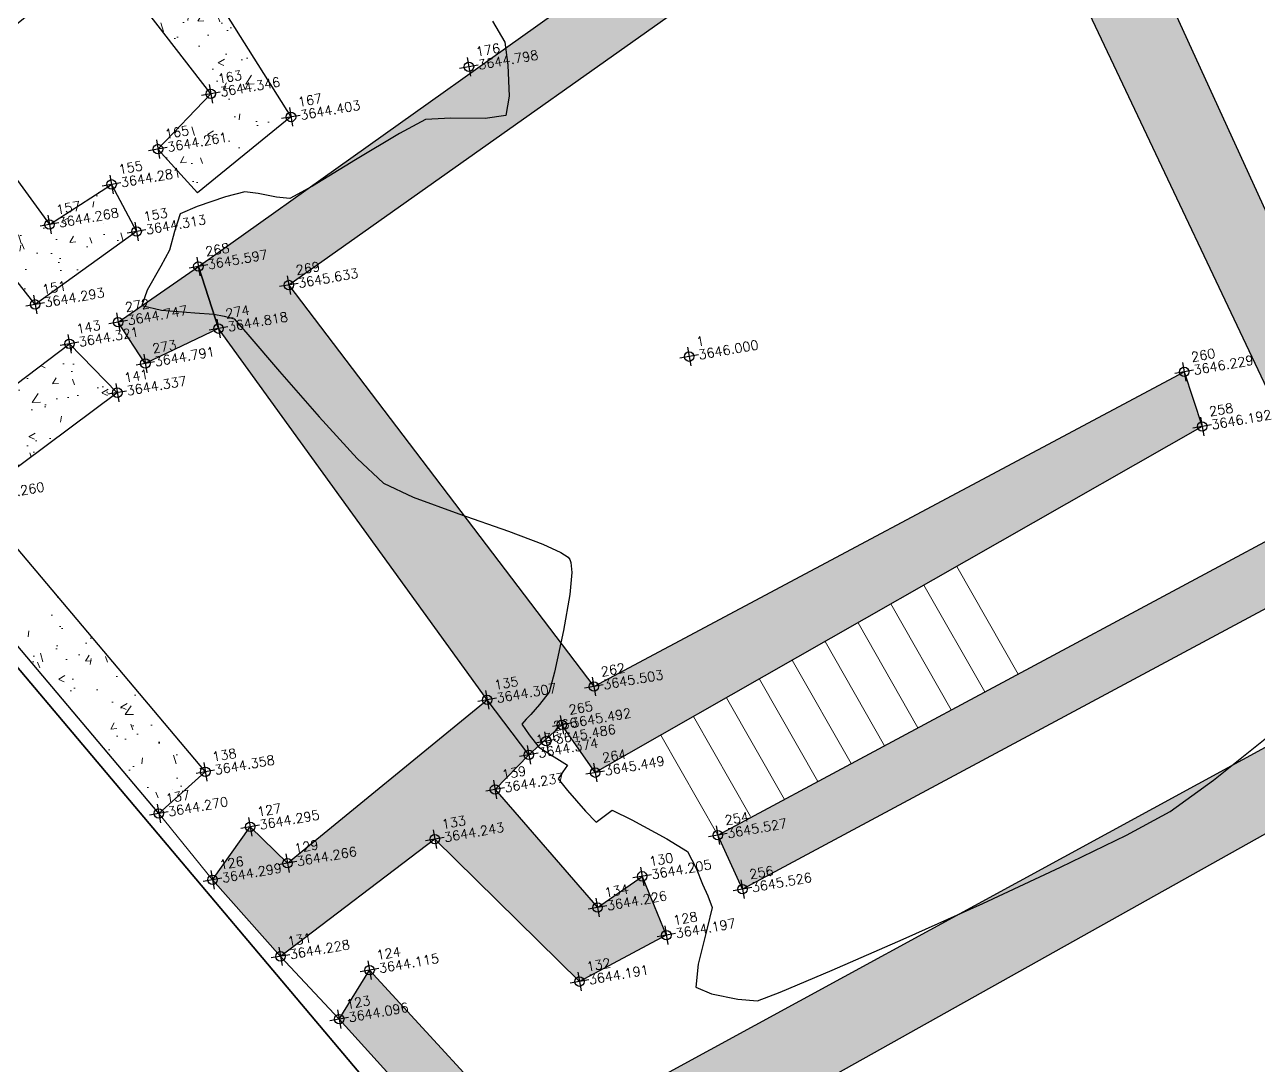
# Model space of a CAD drawing. Header units: millimetres. Extents: x 736950 to 738835, y 8500595 to 8502131.
# Drawn here: x 737777.21 to 737790.25, y 8501270.61 to 8501281.6 of the extents above; entities that cross this region are included whole.
import ezdxf

# ---------------------------------------------------------------- set-up
doc = ezdxf.new("R2010")
doc.units = ezdxf.units.MM
for name, color, linetype, lineweight in [('CONT-MJR', 80, 'Continuous', 30), ('MURO PIEDRA', 252, 'Continuous', 30), ('PERIMETRO', 7, 'Continuous', 35), ('pista', 251, 'Continuous', 5)]:
    doc.layers.add(name, color=color, linetype=linetype, lineweight=lineweight)
doc.styles.add('5mm', font='arial.ttf', dxfattribs={"height": 3})
pattern_1 = [(59.94991650582833, (1479841.21072825, -18.49207214638591), (0.7173147616177996, 0.06212513786334364), [0.07500000000000001, -0.8250000000000001]), (4.949916505828331, (1479841.21072825, -18.49207214638591), (-0.2666336227691331, 0.7169040729334506), [0.06, -0.66]), (110.4013165058283, (1479841.270504478, -18.48689504899085), (0.4506817424667108, 0.7790288530571421), [0.06374018999999999, -0.7011421119999998]), (56.13411650582835, (1479841.176170796, -18.29508031532168), (1.07978843215245, 0.02137619624183779), [0.1124999999999999, -1.237499999999998]), (106.5855165058283, (1479841.266153166, -18.29329902119935), (0.752289432321798, 1.120964142855684), [0.09561028799999993, -1.051712999999999]), (1.134116505828333, (1479841.176170796, -18.29508031532168), (0.7522885572049924, 1.12096473051034), [0.09000000000000001, -0.9900000000000001]), (30.94991650582834, (1479841.283306076, -18.32704954408109), (0.6574964912282043, -0.293425227292985), [0.07500000000000001, -0.8250000000000001]), (335.9499165058284, (1479841.283306076, -18.32704954408109), (0.1143589702920628, 0.7562849757157031), [0.06, -0.66]), (81.40131650582836, (1479841.338097435, -18.35150168277323), (0.7718558160208798, 0.4628591428967336), [0.06374019000000002, -0.701142112]), (47.44991650582834, (1479841.21072825, -18.49207214638591), (-0.04554285905854174, 0.3299879209740469), [0, -0.652, 0, -0.67, 0, -0.6625000000000001]), (17.44991650582834, (1479841.21072825, -18.49207214638591), (0.1909634295804004, 0.4339344980096552), [0, -0.3819999999999997, 0, -0.6369999999999993, 0, -0.2524999999999997]), (337.4499165058283, (1479840.991082356, -18.53060370869935), (0.5296904964497462, 0.07002209344786473), [0, -0.25, 0, -0.7799999999999999, 0, -1.035]), (327.4499165058284, (1479840.892586439, -18.5478824339807), (0.557117696670718, 0.1993664657265957), [0, -0.325, 0, -0.518, 0, -0.735])]

msp = doc.modelspace()

# ---------------------------------------------------------------- hatches: boundary and pattern name
at = {"layer": 'pista'}
h = msp.add_hatch(dxfattribs=at)
h.set_pattern_fill('HONEY', color=256, scale=3, angle=9.94991650582834, style=0)
h.set_pattern_definition([(9.94991650582834, (1479841.21072825, -18.49207214638591), (0.4979252195647159, 0.4170677100899267), [0.375, -0.75]), (129.9499165058283, (1479841.21072825, -18.49207214638591), (-0.6101538418184378, 0.222682034283025), [0.3749999999999999, -0.7499999999999998]), (69.94991650582834, (1479841.21072825, -18.49207214638591), (-0.112228622253722, 0.6397497443729518), [-0.75, 0.375])])
h.paths.add_polyline_path([(737744.7999806425, 8501250.923935566), (737743.4751223363, 8501250.754223157), (737756.465848178, 8501242.026572531), (737763.5739612179, 8501242.006896213), (737770.002546867, 8501243.455222024), (737769.8468594846, 8501244.342704736), (737763.4750639071, 8501242.907173423), (737756.7405500773, 8501242.925815564)])
h.paths.add_polyline_path([(737794.2809870465, 8501256.017245878), (737809.7820272583, 8501263.709828075), (737823.391616501, 8501273.483615467), (737837.0791595323, 8501280.557800073), (737851.5530432165, 8501285.77819753), (737870.8510758049, 8501293.050216693, -0.9976846880626209), (737871.0089264096, 8501292.63424804), (737865.2748787645, 8501289.581801567, 0.7845063948290762), (737866.1540430214, 8501286.121818589), (737883.2588851704, 8501291.348365877), (737897.4188924351, 8501296.516943583), (737903.2981396064, 8501301.44146652, -0.5512150924587264), (737904.1219025984, 8501301.177325813), (737906.855912117, 8501297.98174819, 0.5618964424650519), (737910.2738656431, 8501298.536066804), (737914.22079628, 8501308.558674501), (737925.6412323939, 8501300.72656757, 0.340189525830376), (737928.7023693406, 8501300.894137181), (737936.9171069289, 8501306.117412793, -0.358727273887905), (737938.1716059428, 8501305.962964654), (737943.1732157968, 8501301.051021611, 0.3417074120720416), (737946.0555081918, 8501300.709858142), (737955.8779356404, 8501307.072689936), (737971.8320576148, 8501314.464803053), (737988.5677626224, 8501323.411181662), (738023.1375471824, 8501336.282937778), (738044.4246208373, 8501357.728329657), (738061.4456776979, 8501362.208386911), (738078.9085143938, 8501363.070318012), (738112.0997810266, 8501372.051506756), (738118.6561313582, 8501373.365123207), (738128.3493353954, 8501376.976906104), (738155.2251721952, 8501366.826195797), (738176.6167526407, 8501363.543890122), (738193.8053773039, 8501353.328603027), (738204.7313956148, 8501340.877429372), (738207.705198212, 8501335.751671141), (738214.35685511, 8501331.742925933), (738229.9282901662, 8501313.374534177), (738233.5603594936, 8501308.186787868), (738234.53883727, 8501308.358438132), (738230.6417003467, 8501313.924784988), (738214.9478837823, 8501332.43754055), (738208.3676942562, 8501336.403214611), (738205.4657963786, 8501341.405035153), (738194.387784551, 8501354.029418997), (738176.9261677533, 8501364.406946706), (738155.4549153853, 8501367.70147717), (738128.3514754312, 8501377.93815071), (738118.4090486554, 8501374.233504975), (738111.8936108743, 8501372.928085677), (738078.7671659255, 8501363.964436961), (738061.3074614278, 8501363.102660457), (738043.958527311, 8501358.536303693), (738022.6381405202, 8501337.057350922), (737988.196920163, 8501324.233464561), (737971.4304040315, 8501315.270615296), (737955.4419368334, 8501307.862588815), (737945.5806043665, 8501301.47455489, -0.3391433520832071), (737943.8038299843, 8501301.693147572), (737938.8116631231, 8501306.59581691, 0.3560082385246841), (737936.4342009705, 8501306.876887502), (737928.158540546, 8501301.61487459, -0.3502196171718997), (737926.1502499409, 8501301.468794718), (737914.5128481541, 8501309.44969617, 0.4302069892023044), (737913.4330382891, 8501309.014522241), (737909.4507249827, 8501298.90206584, -0.5704007069138802), (737907.5397775185, 8501298.566836312), (737904.9064502402, 8501301.644734057, 0.4931454261128044), (737902.7202336333, 8501302.131411942), (737896.9620044216, 8501297.308254998), (737882.9728831241, 8501292.20205278), (737866.0373022418, 8501287.027224885, -0.7384715771871906), (737865.6977918843, 8501288.787355538), (737871.5108758068, 8501291.881875956, 0.9119586051647783), (737870.5337161538, 8501293.892406015), (737851.2416702455, 8501286.62264278), (737836.7183275839, 8501281.384406622), (737822.9200107896, 8501274.252970394), (737809.3164408724, 8501264.483505804), (737793.8201376351, 8501256.79327439), (737778.9884914039, 8501246.402265295), (737769.846859484, 8501244.34270474), (737770.0025468671, 8501243.455222024), (737779.3594973255, 8501245.563292695)])
h.paths.add_polyline_path([(738260.5182952256, 8501271.251537092), (738234.538837269, 8501308.358438132), (738233.56035949, 8501308.186787868), (738259.6897886079, 8501270.86568047), (738269.3749442189, 8501234.589470252), (738274.5057655985, 8501215.583008338), (738279.7983711922, 8501189.602392923), (738280.7089290785, 8501189.641305126), (738275.382018582, 8501215.790318219), (738270.2441657205, 8501234.822827347)])
h = msp.add_hatch(dxfattribs=at)
h.set_pattern_fill('AR-CONC', color=256, scale=0.1, angle=9.94991650582834, style=0)
h.set_pattern_definition(pattern_1)
h.paths.add_polyline_path([(737782.5678553759, 8501269.745840656), (737780.8543125066, 8501271.613858812), (737780.5330372917, 8501271.09555076), (737782.606291577, 8501268.803305427), (737783.1693790738, 8501269.054376086), (737797.8548099722, 8501277.26939229), (737797.5964829637, 8501277.931718605)])
h.paths.add_polyline_path([(737815.5553798168, 8501306.025338823), (737790.9109348458, 8501292.828602556), (737791.1826530054, 8501292.234478343), (737815.0279814235, 8501304.864754947), (737821.8454613093, 8501291.310866907), (737797.5964829631, 8501277.931718607), (737797.8548099734, 8501277.269392287), (737823.0063921954, 8501290.897239685)])
h = msp.add_hatch(dxfattribs=at)
h.set_pattern_fill('AR-CONC', color=256, scale=0.1, angle=9.94991650582834, style=0)
h.set_pattern_definition(pattern_1)
h.paths.add_polyline_path([(737791.5559219075, 8501289.695930107), (737792.551449192, 8501287.89282433), (737790.2650922528, 8501286.885621794), (737789.9606399436, 8501287.50992386), (737789.282920198, 8501287.119431661), (737789.8594336101, 8501285.928127635), (737792.0678738108, 8501286.818103971), (737792.4463915016, 8501285.459065948), (737794.0040653513, 8501286.065330887), (737790.9109348459, 8501292.828602554), (737781.3881687867, 8501287.72137282), (737782.6339078179, 8501285.765198162), (737783.0078059994, 8501285.335337553), (737785.4498607655, 8501286.786114419), (737785.2161380884, 8501287.261886118), (737783.2372918824, 8501285.994910313), (737782.3113635977, 8501287.424422752), (737783.9599153812, 8501288.247653594), (737784.3926472707, 8501287.453479107), (737784.9138481152, 8501287.700247582), (737784.4122215663, 8501288.53411496), (737788.182679965, 8501290.601700379), (737788.8308387263, 8501289.62703417), (737789.3565152617, 8501289.888801586), (737788.8109832528, 8501290.955585923), (737790.5384877817, 8501291.832262661), (737791.2868478165, 8501290.442669103), (737788.063415962, 8501288.51559306), (737788.3988717829, 8501287.98801578), (737789.0000609824, 8501288.21097491), (737789.070400743, 8501287.65374756), (737789.8522352043, 8501287.913749244), (737789.6802740138, 8501288.6277761)])
h.paths.add_polyline_path([(737791.0837549088, 8501284.730663916), (737791.9854634485, 8501285.239115203), (737791.6551462315, 8501285.74464417), (737788.1434119036, 8501284.378310386), (737786.9481739387, 8501287.065201564), (737787.7908017033, 8501287.522677738), (737787.3599158415, 8501288.080618033), (737786.0324271923, 8501287.394931596), (737787.919708298, 8501283.193841858), (737790.4375838388, 8501284.35130795), (737790.8917770548, 8501283.52739441), (737788.20799533, 8501282.256556634), (737790.9435468046, 8501276.478315542), (737784.533403857, 8501273.038994186), (737784.7939092786, 8501272.46842436), (737796.9944802003, 8501279.00788666), (737794.4822346828, 8501285.01979172), (737793.0700123186, 8501284.450652303), (737793.2943148619, 8501283.768143423), (737794.0690307743, 8501284.091873642), (737795.3190969373, 8501281.318150045), (737793.178964494, 8501280.438126111), (737793.3973397883, 8501279.73731784), (737795.5637387651, 8501280.699110165), (737796.1738632472, 8501279.634519575), (737793.5535819186, 8501278.088515125), (737792.7902651053, 8501280.095815165), (737792.1792930259, 8501279.695221707), (737793.0154632638, 8501277.781923683), (737791.5939515219, 8501276.86247528), (737789.3079972652, 8501281.854576852), (737791.2870469418, 8501282.807869766), (737792.0530998199, 8501281.271119952), (737790.4115469962, 8501280.49480408), (737790.727105167, 8501279.830334337), (737793.0471402801, 8501280.801818809), (737792.1528624722, 8501283.1100162), (737792.8423039216, 8501283.60153577), (737792.5502280426, 8501284.172658946), (737791.5003286791, 8501283.826036204)])
h.paths.add_polyline_path([(737779.9851969633, 8501272.742664894), (737779.5926013328, 8501273.128634678), (737779.1944125522, 8501272.568406422), (737779.9120214739, 8501271.759229414), (737781.5425726977, 8501272.997593943), (737783.0716911793, 8501271.492163213), (737783.9898327204, 8501271.982176594), (737783.7344773642, 8501272.604413401), (737783.2633009446, 8501272.275046157), (737782.1794489613, 8501273.522533583), (737782.5377013684, 8501273.887930917), (737782.0967588566, 8501274.468473509)])
h = msp.add_hatch(dxfattribs=at)
h.set_pattern_fill('AR-CONC', color=256, scale=0.1, angle=9.94991650582834, style=0)
h.set_pattern_definition(pattern_1)
h.paths.add_polyline_path([(737785.5967947382, 8501282.811724603), (737785.1544531517, 8501283.440754747), (737784.9721482369, 8501283.322475763), (737784.449081442, 8501284.492697591), (737785.4284121897, 8501285.05639191), (737786.1787035697, 8501283.343265863), (737786.8248046637, 8501283.65357116), (737785.7793279527, 8501286.013420189), (737783.5501978708, 8501284.656850958), (737784.4251977851, 8501282.875242932), (737779.0443992516, 8501279.048958948), (737779.2571418246, 8501278.391834453), (737782.0967588541, 8501274.468473503), (737782.5377013684, 8501273.887930918), (737782.8850149779, 8501274.205722133), (737783.2386774037, 8501273.700227438), (737789.6522272024, 8501277.35741433), (737789.4626906053, 8501277.934342299), (737783.2243635963, 8501274.609429346), (737780.0007728053, 8501278.85224945)])
h.paths.add_polyline_path([(737779.0443992519, 8501279.048958948), (737778.1964821878, 8501278.459584998), (737778.4841187961, 8501278.023729311), (737779.257141824, 8501278.391834455)])
h = msp.add_hatch(dxfattribs=at)
h.set_pattern_fill('AR-CONC', color=256, scale=0.1, angle=9.94991650582834, style=0)
h.set_pattern_definition(pattern_1)
h.paths.add_polyline_path([(737778.6877178713, 8501282.74898035), (737780.0769869359, 8501283.805925699), (737779.7284045985, 8501284.294036705), (737773.7365982805, 8501279.97476338), (737773.4328035514, 8501280.300165845), (737772.9490304393, 8501280.002092738), (737778.6258591108, 8501273.268700633), (737779.1181184452, 8501273.709385041), (737776.6840489154, 8501276.594198817), (737778.1880230637, 8501277.714923032), (737777.682193552, 8501278.231288701), (737776.209565309, 8501277.117078641), (737774.2503060309, 8501279.34403892), (737775.7707153334, 8501280.619936857), (737777.3197518112, 8501278.647930015), (737778.3918611555, 8501279.41775568), (737778.1278642829, 8501279.915628806), (737777.4702360536, 8501279.4916216), (737776.368347088, 8501281.003976291), (737778.0376412346, 8501282.345588025), (737779.1761814648, 8501280.873166844), (737778.6177381494, 8501280.28888689), (737779.0339259448, 8501279.826782903), (737780.023310585, 8501280.627850205)])

# ---------------------------------------------------------------- linework, layer by layer
at = {"linetype": 'Continuous', "extrusion": (-0.172787269436437, 0.9849591664230046, 0)}
for points, elevation in [([(-2195598.307162655, 0), (-2195598.107162654, 0)], 8245935.483062788), ([(-2195595.571162655, 0), (-2195595.371162654, 0)], 8245935.673062785), ([(-2195596.363162654, 0), (-2195596.163162654, 0)], 8245935.285062786), ([(-2195594.920162654, 0), (-2195594.720162654, 0)], 8245935.194062789), ([(-2195594.373162654, 0), (-2195594.173162655, 0)], 8245934.911062787), ([(-2195593.652162654, 0), (-2195593.452162656, 0)], 8245934.607062786), ([(-2195594.547162655, 0), (-2195594.347162655, 0)], 8245934.375062788), ([(-2195595.126162654, 0), (-2195594.926162655, 0)], 8245933.899062788), ([(-2195596.034162655, 0), (-2195595.834162655, 0)], 8245933.540062787), ([(-2195593.358162655, 0), (-2195593.158162655, 0)], 8245933.802062786), ([(-2195594.189162656, 0), (-2195593.989162655, 0)], 8245933.465062788), ([(-2195595.222162655, 0), (-2195595.022162654, 0)], 8245933.215062789), ([(-2195593.643162655, 0), (-2195593.443162655, 0)], 8245933.329062787), ([(-2195600.070162655, 0), (-2195599.870162655, 0)], 8245932.064062787), ([(-2195594.397162654, 0), (-2195594.197162654, 0)], 8245932.986062787), ([(-2195605.195162654, 0), (-2195604.995162655, 0)], 8245931.001062789), ([(-2195594.052162655, 0), (-2195593.852162655, 0)], 8245932.733062785), ([(-2195605.282162655, 0), (-2195605.082162655, 0)], 8245930.400062786), ([(-2195598.476162655, 0), (-2195598.276162655, 0)], 8245928.804062787), ([(-2195597.341162656, 0), (-2195597.141162655, 0)], 8245928.860062786), ([(-2195598.072162655, 0), (-2195597.872162655, 0)], 8245928.465062788), ([(-2195597.881162654, 0), (-2195597.681162654, 0)], 8245928.324062788), ([(-2195597.675162654, 0), (-2195597.475162654, 0)], 8245928.212062786), ([(-2195594.276162656, 0), (-2195594.076162655, 0)], 8245928.627062785), ([(-2195598.333162654, 0), (-2195598.133162654, 0)], 8245927.906062787), ([(-2195597.259162654, 0), (-2195597.059162654, 0)], 8245927.914062789), ([(-2195593.715162655, 0), (-2195593.515162654, 0)], 8245928.278062787), ([(-2195594.643162655, 0), (-2195594.443162655, 0)], 8245927.973062788), ([(-2195596.541162654, 0), (-2195596.341162655, 0)], 8245927.507062786), ([(-2195599.494162655, 0), (-2195599.294162654, 0)], 8245927.031062787), ([(-2195594.963162655, 0), (-2195594.763162655, 0)], 8245927.525062785), ([(-2195594.154162656, 0), (-2195593.954162655, 0)], 8245927.490062789), ([(-2195598.632162654, 0), (-2195598.432162654, 0)], 8245926.741062786), ([(-2195599.652162655, 0), (-2195599.452162655, 0)], 8245926.424062787), ([(-2195598.111162654, 0), (-2195597.911162655, 0)], 8245926.498062789), ([(-2195598.776162655, 0), (-2195598.576162655, 0)], 8245926.084062787), ([(-2195594.721162655, 0), (-2195594.521162654, 0)], 8245926.569062789), ([(-2195595.624162655, 0), (-2195595.424162655, 0)], 8245926.263062784), ([(-2195597.787162655, 0), (-2195597.587162654, 0)], 8245925.76006279), ([(-2195595.218162655, 0), (-2195595.018162654, 0)], 8245925.808062788)]:
    msp.add_lwpolyline(points, dxfattribs=dict(at, elevation=elevation))
at = {"linetype": 'Continuous', "extrusion": (0.9849591664230046, 0.172787269436437, 0)}
for points, elevation in [([(8245935.583062786, 0), (8245935.383062788, 0)], 2195598.207162655), ([(8245935.773062786, 0), (8245935.573062788, 0)], 2195595.471162655), ([(8245935.385062787, 0), (8245935.185062787, 0)], 2195596.263162654), ([(8245935.294062788, 0), (8245935.094062788, 0)], 2195594.820162654), ([(8245935.011062786, 0), (8245934.811062787, 0)], 2195594.273162655), ([(8245934.707062787, 0), (8245934.507062787, 0)], 2195593.552162654), ([(8245934.475062787, 0), (8245934.275062789, 0)], 2195594.447162655), ([(8245933.999062787, 0), (8245933.799062789, 0)], 2195595.026162654), ([(8245933.640062787, 0), (8245933.440062787, 0)], 2195595.934162655), ([(8245933.902062788, 0), (8245933.702062788, 0)], 2195593.258162655), ([(8245933.565062787, 0), (8245933.36506279, 0)], 2195594.089162655), ([(8245933.315062787, 0), (8245933.115062786, 0)], 2195595.122162655), ([(8245933.42906279, 0), (8245933.229062788, 0)], 2195593.543162655), ([(8245932.16406279, 0), (8245931.96406279, 0)], 2195599.970162654), ([(8245933.086062787, 0), (8245932.886062788, 0)], 2195594.297162655), ([(8245931.10106279, 0), (8245930.901062788, 0)], 2195605.095162655), ([(8245932.833062787, 0), (8245932.633062787, 0)], 2195593.952162655), ([(8245930.500062785, 0), (8245930.300062788, 0)], 2195605.182162655), ([(8245928.904062788, 0), (8245928.704062789, 0)], 2195598.376162654), ([(8245928.960062788, 0), (8245928.760062789, 0)], 2195597.241162655), ([(8245928.565062786, 0), (8245928.365062789, 0)], 2195597.972162654), ([(8245928.424062788, 0), (8245928.224062787, 0)], 2195597.781162655), ([(8245928.312062788, 0), (8245928.112062786, 0)], 2195597.575162654), ([(8245928.727062787, 0), (8245928.527062787, 0)], 2195594.176162655), ([(8245928.006062787, 0), (8245927.806062789, 0)], 2195598.233162655), ([(8245928.014062785, 0), (8245927.814062787, 0)], 2195597.159162655), ([(8245928.378062786, 0), (8245928.178062788, 0)], 2195593.615162655), ([(8245928.073062787, 0), (8245927.873062785, 0)], 2195594.543162655), ([(8245927.607062786, 0), (8245927.407062788, 0)], 2195596.441162655), ([(8245927.131062787, 0), (8245926.931062788, 0)], 2195599.394162654), ([(8245927.625062785, 0), (8245927.425062788, 0)], 2195594.863162654), ([(8245926.841062785, 0), (8245926.641062788, 0)], 2195598.532162655), ([(8245927.590062788, 0), (8245927.390062789, 0)], 2195594.054162655), ([(8245926.524062784, 0), (8245926.324062787, 0)], 2195599.552162654), ([(8245926.598062788, 0), (8245926.398062788, 0)], 2195598.011162654), ([(8245926.184062786, 0), (8245925.984062788, 0)], 2195598.676162655), ([(8245926.669062788, 0), (8245926.469062787, 0)], 2195594.621162655), ([(8245926.363062786, 0), (8245926.163062788, 0)], 2195595.524162655), ([(8245925.860062787, 0), (8245925.660062788, 0)], 2195597.687162654), ([(8245925.908062789, 0), (8245925.708062789, 0)], 2195595.118162655)]:
    msp.add_lwpolyline(points, dxfattribs=dict(at, elevation=elevation))
at = {"linetype": 'Continuous'}
for centre in [(737781.9038593256, 8501281.15877057), (737779.1761814652, 8501280.873166842), (737780.0233105852, 8501280.627850205), (737778.6177381496, 8501280.28888689), (737778.127864283, 8501279.91562881), (737777.470236054, 8501279.4916216), (737778.3918611541, 8501279.417755682), (737779.0443992518, 8501279.048958948), (737780.0007728048, 8501278.852249447), (737777.3197518107, 8501278.647930015), (737778.1964821878, 8501278.459584998), (737779.2571418241, 8501278.391834455), (737777.6821935516, 8501278.231288701), (737778.4841187967, 8501278.02372931), (737784.2311020101, 8501278.095819136), (737789.4626906053, 8501277.934342299), (737778.1880230634, 8501277.714923032), (737789.6522272021, 8501277.357414331), (737783.2243635971, 8501274.609429346), (737782.0967588562, 8501274.468473509), (737782.8850149782, 8501274.205722133), (737782.7212507826, 8501274.03384052), (737782.5377013684, 8501273.887930917), (737779.1181184452, 8501273.709385041), (737783.2386774044, 8501273.700227436), (737782.1794489616, 8501273.52253358), (737778.6258591097, 8501273.268700635), (737779.5926013332, 8501273.128634676), (737784.5334038574, 8501273.038994186), (737781.5425726987, 8501272.997593941), (737779.9851969634, 8501272.742664894), (737779.1944125518, 8501272.568406424), (737783.7344773642, 8501272.6044134), (737784.7939092783, 8501272.46842436), (737783.2633009447, 8501272.275046157), (737783.9898327201, 8501271.982176594), (737779.9120214743, 8501271.759229414), (737780.8543125064, 8501271.613858812), (737783.0716911796, 8501271.492163217), (737780.5330372922, 8501271.09555076)]:
    msp.add_circle(centre, 0.05, dxfattribs=at)
at = {"layer": 'CONT-MJR', "extrusion": (0.8656043667584323, 0.5007285494644113, 0), "elevation": 4895461.878116915}
msp.add_lwpolyline([(6989317.923756142, 3645), (6989317.665090845, 3645)], dxfattribs=at)
at = {"layer": 'CONT-MJR', "elevation": 3645}
for points in [[(737782.2828105115, 8501281.416752292), (737782.3162834876, 8501281.175302757)], [(737781.443471905, 8501280.600785792), (737781.171569782, 8501280.454784174)], [(737782.0755576071, 8501280.610106206), (737781.7119081764, 8501280.614636295)], [(737782.2949600291, 8501280.644031618), (737782.0755576071, 8501280.610106206)], [(737781.171569782, 8501280.454784174), (737780.7048984383, 8501280.173375135)], [(737780.2497387305, 8501279.89698353), (737780.0123715157, 8501279.766034214)], [(737779.3302571687, 8501279.784114689), (737779.0309263881, 8501279.682604851)], [(737779.8713951895, 8501279.779724829), (737779.6771580019, 8501279.819648756)], [(737780.0123715157, 8501279.766034214), (737779.8713951895, 8501279.779724829)], [(737779.0309263881, 8501279.682604851), (737778.853743059, 8501279.603028536)], [(737778.79075024, 8501279.41927096), (737778.7409995339, 8501279.220432192)], [(737778.7409995339, 8501279.220432192), (737778.6467249715, 8501279.052538607)], [(737779.0063769746, 8501278.557550779), (737779.2074381652, 8501278.54536034)], [(737779.2074381652, 8501278.54536034), (737779.3168943957, 8501278.523063384)], [(737779.5666222668, 8501278.329619218), (737779.9010553971, 8501277.93928692)], [(737780.7233269145, 8501277.019942822), (737781.001345316, 8501276.759541962)], [(737782.3223028592, 8501276.250670308), (737782.6838553278, 8501276.11422945)], [(737782.8765510862, 8501276.025332578), (737782.951862396, 8501275.97512192)], [(737782.951862396, 8501275.97512192), (737782.9704149856, 8501275.95326415)], [(737782.9704149856, 8501275.95326415), (737782.9821087004, 8501275.920063728)], [(737782.9821087004, 8501275.920063728), (737782.989734326, 8501275.814467847)], [(737782.989734326, 8501275.814467847), (737782.9693484111, 8501275.582373122)], [(737782.8064019562, 8501274.763458755), (737782.7501285024, 8501274.550147753)], [(737782.7501285024, 8501274.550147753), (737782.6491677917, 8501274.419095192)], [(737782.6491677917, 8501274.419095192), (737782.5577390252, 8501274.314813841)], [(737782.5577390252, 8501274.314813841), (737782.5084379344, 8501274.263972666)], [(737782.8462734768, 8501273.634398608), (737782.9467777928, 8501273.510484163)], [(737782.9467777928, 8501273.510484163), (737783.1359931452, 8501273.293525778)], [(737783.2477174447, 8501273.177000633), (737783.331695028, 8501273.239639975)], [(737783.331695028, 8501273.239639975), (737783.4176277075, 8501273.304712571)], [(737783.4176277075, 8501273.304712571), (737783.6236787896, 8501273.201907529)], [(737788.8538298092, 8501273.03916193), (737789.3151158901, 8501273.290334497)], [(737783.6236787896, 8501273.201907529), (737783.993449592, 8501273.000603905)], [(737788.1569132077, 8501272.699999882), (737788.8538298092, 8501273.03916193)]]:
    msp.add_lwpolyline(points, dxfattribs=at)
at = {"layer": 'CONT-MJR', "extrusion": (0.9991916607263516, 0.04019981511046794, 0), "elevation": 1078935.869311106}
msp.add_lwpolyline([(8464750.543146074, 3645.00000000001), (8464750.215420583, 3645.00000000001)], dxfattribs=at)
at = {"layer": 'CONT-MJR', "extrusion": (0.9859753571724204, -0.1668909675468331, 0), "elevation": -691351.7902808979}
msp.add_lwpolyline([(8505182.627176447, 3645), (8505182.420466859, 3645)], dxfattribs=at)
at = {"layer": 'CONT-MJR', "extrusion": (0.05152844195227731, -0.9986715274152812, 0), "elevation": -8451970.15428923}
msp.add_lwpolyline([(1174859.333801706, 3645.000000000003), (1174859.06500835, 3645.000000000003)], dxfattribs=at)
at = {"layer": 'CONT-MJR', "extrusion": (0.5190393818991356, -0.8547503261407764, 0), "elevation": -6883534.75975893}
msp.add_lwpolyline([(5043117.504672323, 3645.000000000013), (5043116.972166288, 3645.000000000013)], dxfattribs=at)
at = {"layer": 'CONT-MJR', "extrusion": (0.2576499927839069, -0.9662383149194885, 0), "elevation": -8024173.414145216}
msp.add_lwpolyline([(2903225.542592962, 3645.000000000003), (2903225.331881238, 3645.000000000003)], dxfattribs=at)
at = {"layer": 'CONT-MJR', "extrusion": (-0.1297752676547857, -0.991543433191471, 0), "elevation": -8525133.733969338}
msp.add_lwpolyline([(-371715.2699750054, 3645.000000000006), (-371715.4145002848, 3645.000000000006)], dxfattribs=at)
at = {"layer": 'CONT-MJR', "extrusion": (0.9459613876375625, -0.3242792825618331, 0), "elevation": -2058878.542271205}
msp.add_lwpolyline([(8281128.64735687, 3645.000000000003), (8281128.453102035, 3645.000000000003)], dxfattribs=at)
at = {"layer": 'CONT-MJR', "extrusion": (0.873063462945001, -0.4876065931368062, 0), "elevation": -3501152.135917067}
msp.add_lwpolyline([(7781901.8614898, 3645), (7781901.5703202, 3645)], dxfattribs=at)
at = {"layer": 'CONT-MJR', "extrusion": (0.9461384861657245, -0.3237622043970412, 0), "elevation": -2054352.126332251}
msp.add_lwpolyline([(8282251.847778048, 3645.000000000006), (8282251.675162047, 3645.000000000006)], dxfattribs=at)
at = {"layer": 'CONT-MJR', "extrusion": (0.2295860633687355, 0.9732883640046495, 0), "elevation": 8443579.224329554}
msp.add_lwpolyline([(1233703.915921786, 3645), (1233703.705237771, 3645)], dxfattribs=at)
at = {"layer": 'CONT-MJR', "extrusion": (-0.08225356401647943, -0.9966114344149313, 0), "elevation": -8533156.370332623}
msp.add_lwpolyline([(36018.18011430779, 3645.000000000003), (36018.53377115284, 3645.000000000003)], dxfattribs=at)
at = {"layer": 'CONT-MJR', "extrusion": (-0.2581974562466987, -0.9660921661972705, 0), "elevation": -8403511.326686202}
msp.add_lwpolyline([(-1482245.671065609, 3645.00000000001), (-1482245.561024537, 3645.00000000001)], dxfattribs=at)
at = {"layer": 'CONT-MJR', "extrusion": (0.7548045416986399, 0.6559497723386345, 0), "elevation": 6133290.952560038}
msp.add_lwpolyline([(5932857.373320671, 3645.00000000001), (5932857.154678846, 3645.00000000001)], dxfattribs=at)
at = {"layer": 'CONT-MJR', "extrusion": (0.7530596628472068, 0.6579522354946834, 0), "elevation": 6149027.108259689}
msp.add_lwpolyline([(5916545.563527362, 3645.00000000001), (5916544.924365138, 3645.00000000001)], dxfattribs=at)
at = {"layer": 'CONT-MJR', "extrusion": (0.7369714975058314, 0.675923821050873, 0), "elevation": 6289939.011632904}
msp.add_lwpolyline([(5766515.884837385, 3645.00000000001), (5766515.290490368, 3645.00000000001)], dxfattribs=at)
at = {"layer": 'CONT-MJR', "extrusion": (-0.4303508667714796, -0.902661692700558, 0), "elevation": -7991281.563300556}
msp.add_lwpolyline([(-2992565.174616443, 3645.000000000007), (-2992564.829616196, 3645.000000000007)], dxfattribs=at)
at = {"layer": 'CONT-MJR', "extrusion": (-0.343356617035029, -0.9392051072786288, 0), "elevation": -8237764.507168311}
msp.add_lwpolyline([(-2226041.600653774, 3645.000000000013), (-2226041.085142669, 3645.000000000013)], dxfattribs=at)
at = {"layer": 'CONT-MJR', "extrusion": (-0.3295777193025872, -0.9441284483264474, 0), "elevation": -8269453.370466184}
msp.add_lwpolyline([(-2105270.515157269, 3645.00000000001), (-2105269.95869869, 3645.00000000001)], dxfattribs=at)
at = {"layer": 'CONT-MJR', "extrusion": (0.4189042157539238, 0.9080304279172533, 0), "elevation": 8028477.664423737}
msp.add_lwpolyline([(2891291.277407759, 3645.000000000003), (2891291.065194874, 3645.000000000003)], dxfattribs=at)
at = {"layer": 'CONT-MJR', "extrusion": (0.9854549318917825, -0.1699369801136955, 0), "elevation": -717629.2337726323}
msp.add_lwpolyline([(8503000.559811166, 3645.000000000013), (8503000.175184814, 3645.000000000013)], dxfattribs=at)
at = {"layer": 'CONT-MJR', "extrusion": (0.9762656891523285, -0.2165763241537014, 0), "elevation": -1120902.79895378}
msp.add_lwpolyline([(8459289.604432255, 3645), (8459289.153855698, 3645)], dxfattribs=at)
at = {"layer": 'CONT-MJR', "extrusion": (-0.752487811675434, 0.6586061746445417, 0), "elevation": 5043819.377332258}
msp.add_lwpolyline([(-6883013.38295144, 3645), (-6883013.315215514, 3645)], dxfattribs=at)
at = {"layer": 'CONT-MJR', "extrusion": (0.8300973257764098, 0.5576185342497622, 0), "elevation": 5352899.316136817}
msp.add_lwpolyline([(6645483.813830902, 3645.000000000013), (6645483.678530196, 3645.000000000013)], dxfattribs=at)
at = {"layer": 'CONT-MJR', "extrusion": (0.6235472028621935, -0.7817857032478496, 0), "elevation": -6186127.428211808}
msp.add_lwpolyline([(5877738.883427603, 3645.000000000003), (5877739.760132734, 3645.000000000003)], dxfattribs=at)
at = {"layer": 'CONT-MJR', "extrusion": (0.7888683130573575, 0.614562270770049, 0), "elevation": 5806575.582917636}
msp.add_lwpolyline([(6252972.445979093, 3645), (6252972.280401688, 3645)], dxfattribs=at)
at = {"layer": 'CONT-MJR', "extrusion": (-0.5330311269732735, -0.8460956315202213, 0), "elevation": -7586151.881043145}
msp.add_lwpolyline([(-3907208.975388018, 3645), (-3907208.78089071, 3645)], dxfattribs=at)
at = {"layer": 'CONT-MJR', "extrusion": (0.530351957538968, 0.8477775658358654, 0), "elevation": 7598473.820143832}
msp.add_lwpolyline([(3883191.525576977, 3645.000000000006), (3883191.360080876, 3645.000000000006)], dxfattribs=at)
at = {"layer": 'CONT-MJR', "extrusion": (0.8233807376468242, -0.5674893486860981, 0), "elevation": -4216906.053418436}
msp.add_lwpolyline([(7418469.038222166, 3645.00000000001), (7418468.951459668, 3645.00000000001)], dxfattribs=at)
at = {"layer": 'CONT-MJR', "extrusion": (0.822219366383118, -0.5691707244268138, 0), "elevation": -4232056.728649916}
msp.add_lwpolyline([(7409836.306735597, 3645), (7409836.218207884, 3645)], dxfattribs=at)
at = {"layer": 'CONT-MJR', "extrusion": (-0.5871180753649105, 0.8095013067190214, 0), "elevation": 6448622.394585657}
msp.add_lwpolyline([(-5588492.627041955, 3645.000000000011), (-5588493.191539157, 3645.000000000011)], dxfattribs=at)
at = {"layer": 'CONT-MJR', "extrusion": (0.7218199400096358, 0.6920809014880311, 0), "elevation": 6416115.463742137}
msp.add_lwpolyline([(5625782.960877493, 3645), (5625782.799445068, 3645)], dxfattribs=at)
at = {"layer": 'CONT-MJR', "extrusion": (-0.5200639941145488, -0.8541272984898811, 0), "elevation": -7644864.232157954}
msp.add_lwpolyline([(-3791044.542558065, 3645), (-3791044.283262442, 3645)], dxfattribs=at)
at = {"layer": 'CONT-MJR', "extrusion": (0.892238505954673, 0.4515644455576333, 0), "elevation": 4497152.053796285}
msp.add_lwpolyline([(7252005.880500983, 3645.000000000011), (7252005.683267581, 3645.000000000011)], dxfattribs=at)
at = {"layer": 'CONT-MJR', "extrusion": (0.4201582238170847, -0.9074508620078955, 0), "elevation": -7404499.478217148}
msp.add_lwpolyline([(4241385.229313415, 3645), (4241386.136786729, 3645)], dxfattribs=at)
at = {"layer": 'CONT-MJR', "extrusion": (0.9261745164726559, 0.3770951670820539, 0), "elevation": 3889105.866364667}
msp.add_lwpolyline([(7595447.227472351, 3645.000000000013), (7595447.046943258, 3645.000000000013)], dxfattribs=at)
at = {"layer": 'CONT-MJR', "extrusion": (0.9092173567895417, 0.41632174830609, 0), "elevation": 4210070.996070293}
msp.add_lwpolyline([(7422348.852671835, 3645.000000000013), (7422348.717613245, 3645.000000000013)], dxfattribs=at)
at = {"layer": 'CONT-MJR', "extrusion": (0.9339462650553676, 0.3574134496477843, 0), "elevation": 3727520.106015832}
msp.add_lwpolyline([(7676037.528377185, 3645.000000000013), (7676037.395820162, 3645.000000000013)], dxfattribs=at)
at = {"layer": 'CONT-MJR', "extrusion": (0.4095383458635168, -0.9122929043171248, 0), "elevation": -7453498.209903335}
msp.add_lwpolyline([(4154674.230470737, 3645.000000000013), (4154675.152322254, 3645.000000000013)], dxfattribs=at)
at = {"layer": 'CONT-MJR', "extrusion": (0.9711166588588989, -0.2386051862108809, 0), "elevation": -1311972.859470711}
msp.add_lwpolyline([(8431766.330893785, 3645), (8431766.105918312, 3645)], dxfattribs=at)
at = {"layer": 'CONT-MJR', "extrusion": (0.97054997436345, -0.240899869786405, 0), "elevation": -1331898.679825035}
msp.add_lwpolyline([(8428641.548647149, 3645.00000000001), (8428641.155806528, 3645.00000000001)], dxfattribs=at)
at = {"layer": 'CONT-MJR', "extrusion": (-0.4008507977601456, 0.9161433501014211, 0), "elevation": 7492641.452253403}
msp.add_lwpolyline([(-4083659.010382422, 3645.00000000001), (-4083659.828431339, 3645.00000000001)], dxfattribs=at)
at = {"layer": 'CONT-MJR', "extrusion": (0.9945280186572252, -0.1044701876409438, 0), "elevation": -154382.2619249285}
msp.add_lwpolyline([(8531829.34334004, 3645.000000000003), (8531829.100364234, 3645.000000000003)], dxfattribs=at)
at = {"layer": 'CONT-MJR', "extrusion": (0.3899617068334033, -0.9208310741952506, 0), "elevation": -7540526.884062838}
msp.add_lwpolyline([(3994545.830767211, 3645.000000000013), (3994546.426796045, 3645.000000000013)], dxfattribs=at)
at = {"layer": 'CONT-MJR', "extrusion": (-0.3991251468373451, -0.9168964593464562, 0), "elevation": -8089253.946165737}
msp.add_lwpolyline([(-2716599.395395083, 3645), (-2716599.215606982, 3645)], dxfattribs=at)
at = {"layer": 'CONT-MJR', "extrusion": (-0.1985640401016072, -0.9800879154333695, 0), "elevation": -8478490.792975621}
msp.add_lwpolyline([(-964953.1476824348, 3645.00000000001), (-964952.8627027824, 3645.00000000001)], dxfattribs=at)
at = {"layer": 'CONT-MJR', "extrusion": (-0.0786029091645776, -0.9969060049326943, 0), "elevation": -8532960.4421293}
msp.add_lwpolyline([(67277.38748708833, 3645.000000000003), (67277.5969768, 3645.000000000003)], dxfattribs=at)
at = {"layer": 'CONT-MJR', "extrusion": (0.3558527737476777, -0.9345420287050146, 0), "elevation": -7682252.495059091}
msp.add_lwpolyline([(3714692.0174029, 3645.000000000003), (3714692.273329311, 3645.000000000003)], dxfattribs=at)
at = {"layer": 'MURO PIEDRA'}
for points in [[(737789.4626906053, 8501277.934342299), (737789.6522272021, 8501277.357414331), (737783.2386774044, 8501273.700227436), (737782.8850149782, 8501274.205722133), (737782.5377013684, 8501273.887930917), (737782.0967588562, 8501274.468473509), (737779.2571418241, 8501278.391834455), (737779.0443992518, 8501279.048958948), (737784.4251977849, 8501282.875242934), (737783.5501978713, 8501284.656850958), (737785.7793279527, 8501286.013420189), (737786.8248046639, 8501283.65357116), (737786.1787035692, 8501283.343265865), (737785.42841219, 8501285.05639191), (737784.4490814413, 8501284.492697591), (737784.9721482365, 8501283.322475763), (737785.1544531516, 8501283.440754747), (737785.5967947387, 8501282.811724603), (737780.0007728048, 8501278.852249447), (737783.2243635971, 8501274.609429346)], [(737779.1181184452, 8501273.709385041), (737778.6258591097, 8501273.268700635), (737772.9490304384, 8501280.00209274), (737773.4328035517, 8501280.300165843), (737773.7365982806, 8501279.974763382), (737779.7284045989, 8501284.294036705), (737780.0769869356, 8501283.805925699), (737778.6877178715, 8501282.74898035), (737780.0233105852, 8501280.627850205), (737779.0339259452, 8501279.826782903), (737778.6177381496, 8501280.28888689), (737779.1761814652, 8501280.873166842), (737778.037641235, 8501282.345588027), (737776.3683470882, 8501281.003976291), (737777.470236054, 8501279.4916216), (737778.127864283, 8501279.91562881), (737778.3918611541, 8501279.417755682), (737777.3197518107, 8501278.647930015), (737775.770715333, 8501280.61993686), (737774.2503060311, 8501279.344038919), (737776.2095653095, 8501277.117078641), (737777.6821935516, 8501278.231288701), (737778.1880230634, 8501277.714923032), (737776.6840489152, 8501276.594198817)], [(737780.5330372922, 8501271.09555076), (737780.8543125064, 8501271.613858812), (737782.567855376, 8501269.745840656), (737797.5964829633, 8501277.931718607), (737797.854809973, 8501277.269392287), (737783.169379068, 8501269.05437609), (737782.606291577, 8501268.803305427), (737780.5330372922, 8501271.09555076)]]:
    msp.add_lwpolyline(points, close=True, dxfattribs=at)
for points in [[(737794.4822346824, 8501285.01979172), (737796.9944802008, 8501279.00788666), (737784.7939092783, 8501272.46842436), (737784.5334038574, 8501273.038994186), (737790.9435468048, 8501276.478315542), (737788.2079953296, 8501282.256556634)], [(737789.3079972644, 8501281.854576854), (737791.5939515217, 8501276.86247528), (737793.0154632642, 8501277.781923683), (737792.1792930256, 8501279.695221707), (737792.7902651053, 8501280.095815165), (737793.5535819192, 8501278.088515125), (737796.1738632468, 8501279.634519577), (737795.5637387652, 8501280.699110165), (737793.397339788, 8501279.737317842), (737793.1789644941, 8501280.438126111), (737795.3190969375, 8501281.318150045), (737794.069030774, 8501284.091873642)], [(737782.5377013684, 8501273.887930917), (737782.1794489616, 8501273.52253358), (737783.2633009447, 8501272.275046157), (737783.7344773642, 8501272.6044134), (737783.9898327201, 8501271.982176594), (737783.0716911796, 8501271.492163217), (737781.5425726987, 8501272.997593941), (737779.9120214743, 8501271.759229414), (737779.1944125518, 8501272.568406424), (737779.5926013332, 8501273.128634676), (737779.9851969634, 8501272.742664894), (737782.0967588562, 8501274.468473509), (737779.2571418241, 8501278.391834455), (737778.4841187967, 8501278.02372931), (737778.1964821878, 8501278.459584998), (737779.0443992518, 8501279.048958948), (737779.2571418241, 8501278.391834455)]]:
    msp.add_lwpolyline(points, dxfattribs=at)
at = {"layer": 'PERIMETRO', "ltscale": 0.3}
msp.add_line((737785.6823555233, 8501264.685794078), (737772.0287148635, 8501280.855851732), dxfattribs=at)
at = {"layer": 'pista'}
for p, q in [((737787.7066910275, 8501274.741601197), (737787.0584678985, 8501275.878379665)), ((737787.3541035643, 8501274.552422639), (737786.7109911083, 8501275.680238605)), ((737787.001516101, 8501274.363244083), (737786.3635143181, 8501275.482097542)), ((737786.6489286368, 8501274.174065527), (737786.0160375279, 8501275.28395648)), ((737786.2963411736, 8501273.98488697), (737785.6685607377, 8501275.085815417)), ((737785.9437537104, 8501273.795708412), (737785.3210839476, 8501274.887674356)), ((737785.5911662471, 8501273.606529856), (737784.9736071574, 8501274.689533293)), ((737785.2385787838, 8501273.4173513), (737784.6261303672, 8501274.49139223)), ((737784.8808806476, 8501273.237135246), (737784.278653577, 8501274.293251168)), ((737784.5334038574, 8501273.038994186), (737783.9311767868, 8501274.095110107)), ((737778.6258591097, 8501273.268700635), (737779.1944125518, 8501272.568406424)), ((737779.9120214743, 8501271.759229414), (737780.5330372922, 8501271.09555076))]:
    msp.add_line(p, q, dxfattribs=at)

# ---------------------------------------------------------------- texts
at = {"color": 2, "char_height": 0.1, "attachment_point": 1, "rotation": 9.94991650582834, "style": '5mm'}
for s, insert, width in [('\\Ftxt.shx;\\W1.0000000000;\\T1.0000000000;\\o\\l176', (737781.9695256611, 8501281.363191538), 0.3666666666666667), ('\\Ftxt.shx;\\W1.0000000000;\\T1.0000000000;\\o\\l163', (737779.2418478007, 8501281.07758781), 0.3666666666666667), ('\\Ftxt.shx;\\W1.0000000000;\\T1.0000000000;\\o\\l167', (737780.0889769207, 8501280.832271174), 0.3666666666666667), ('\\Ftxt.shx;\\W1.0000000000;\\T1.0000000000;\\o\\l165', (737778.6834044851, 8501280.493307859), 0.3666666666666667), ('\\Ftxt.shx;\\W1.0000000000;\\T1.0000000000;\\o\\l155', (737778.1935306186, 8501280.120049777), 0.3666666666666667), ('\\Ftxt.shx;\\W1.0000000000;\\T1.0000000000;\\o\\l157', (737777.5359023896, 8501279.69604257), 0.3666666666666666), ('\\Ftxt.shx;\\W1.0000000000;\\T1.0000000000;\\o\\l153', (737778.4575274896, 8501279.622176649), 0.3666666666666667), ('\\Ftxt.shx;\\W1.0000000000;\\T1.0000000000;\\o\\l268', (737779.1100655873, 8501279.253379915), 0.4), ('\\Ftxt.shx;\\W1.0000000000;\\T1.0000000000;\\o\\l269', (737780.0664391404, 8501279.056670414), 0.4), ('\\Ftxt.shx;\\W1.0000000000;\\T1.0000000000;\\o\\l151', (737777.3854181463, 8501278.852350984), 0.3333333333333333), ('\\Ftxt.shx;\\W1.0000000000;\\T1.0000000000;\\o\\l272', (737778.2621485234, 8501278.664005965), 0.4), ('\\Ftxt.shx;\\W1.0000000000;\\T1.0000000000;\\o\\l274', (737779.3228081596, 8501278.596255424), 0.4), ('\\Ftxt.shx;\\W1.0000000000;\\T1.0000000000;\\o\\l143', (737777.7478598871, 8501278.43570967), 0.3666666666666667), ('\\Ftxt.shx;\\W1.0000000000;\\T1.0000000000;\\o\\l1', (737784.2967683456, 8501278.300240105), 0.1666666666666667), ('\\Ftxt.shx;\\W1.0000000000;\\T1.0000000000;\\o\\l273', (737778.5497851322, 8501278.228150276), 0.4), ('\\Ftxt.shx;\\W1.0000000000;\\T1.0000000000;\\o\\l260', (737789.5283569408, 8501278.138763268), 0.3833333333333333), ('\\Ftxt.shx;\\W1.0000000000;\\T1.0000000000;\\o\\l141', (737778.2536893989, 8501277.919343999), 0.3333333333333333), ('\\Ftxt.shx;\\W1.0000000000;\\T1.0000000000;\\o\\l258', (737789.7178935376, 8501277.561835298), 0.4), ('\\Ftxt.shx;\\W1.0000000000;\\T1.0000000000;\\o\\l262', (737783.2900299326, 8501274.813850315), 0.4), ('\\Ftxt.shx;\\W1.0000000000;\\T1.0000000000;\\o\\l135', (737782.1624251917, 8501274.672894478), 0.3666666666666667), ('\\Ftxt.shx;\\W1.0000000000;\\T1.0000000000;\\o\\l265', (737782.9506813138, 8501274.410143102), 0.4), ('\\Ftxt.shx;\\W1.0000000000;\\T1.0000000000;\\o\\l266', (737782.7869171181, 8501274.23826149), 0.4), ('\\Ftxt.shx;\\W1.0000000000;\\T1.0000000000;\\o\\l136', (737782.603367704, 8501274.092351886), 0.3666666666666667), ('\\Ftxt.shx;\\W1.0000000000;\\T1.0000000000;\\o\\l138', (737779.1837847806, 8501273.91380601), 0.3666666666666667), ('\\Ftxt.shx;\\W1.0000000000;\\T1.0000000000;\\o\\l264', (737783.3043437399, 8501273.904648405), 0.4), ('\\Ftxt.shx;\\W1.0000000000;\\T1.0000000000;\\o\\l139', (737782.245115297, 8501273.72695455), 0.3666666666666667), ('\\Ftxt.shx;\\W1.0000000000;\\T1.0000000000;\\o\\l137', (737778.6915254452, 8501273.473121602), 0.3666666666666666), ('\\Ftxt.shx;\\W1.0000000000;\\T1.0000000000;\\o\\l127', (737779.6582676687, 8501273.333055643), 0.3666666666666666), ('\\Ftxt.shx;\\W1.0000000000;\\T1.0000000000;\\o\\l133', (737781.6082390342, 8501273.20201491), 0.3666666666666667), ('\\Ftxt.shx;\\W1.0000000000;\\T1.0000000000;\\o\\l254', (737784.5990701929, 8501273.243415153), 0.4), ('\\Ftxt.shx;\\W1.0000000000;\\T1.0000000000;\\o\\l129', (737780.0508632989, 8501272.947085863), 0.3666666666666667), ('\\Ftxt.shx;\\W1.0000000000;\\T1.0000000000;\\o\\l130', (737783.8001436997, 8501272.808834368), 0.35), ('\\Ftxt.shx;\\W1.0000000000;\\T1.0000000000;\\o\\l126', (737779.2600788873, 8501272.772827392), 0.3666666666666667), ('\\Ftxt.shx;\\W1.0000000000;\\T1.0000000000;\\o\\l256', (737784.8595756139, 8501272.672845326), 0.4), ('\\Ftxt.shx;\\W1.0000000000;\\T1.0000000000;\\o\\l134', (737783.3289672802, 8501272.479467124), 0.3666666666666667), ('\\Ftxt.shx;\\W1.0000000000;\\T1.0000000000;\\o\\l128', (737784.0554990557, 8501272.186597561), 0.3666666666666667), ('\\Ftxt.shx;\\W1.0000000000;\\T1.0000000000;\\o\\l131', (737779.9776878098, 8501271.963650381), 0.3333333333333333), ('\\Ftxt.shx;\\W1.0000000000;\\T1.0000000000;\\o\\l124', (737780.9199788419, 8501271.818279779), 0.3666666666666667), ('\\Ftxt.shx;\\W1.0000000000;\\T1.0000000000;\\o\\l132', (737783.1373575152, 8501271.696584184), 0.3666666666666667), ('\\Ftxt.shx;\\W1.0000000000;\\T1.0000000000;\\o\\l123', (737780.5987036277, 8501271.29997173), 0.3666666666666667)]:
    msp.add_mtext(s, dxfattribs=dict(at, insert=insert, width=width))
at = {"color": 1, "char_height": 0.1, "attachment_point": 1, "rotation": 9.94991650582834, "style": '5mm'}
for s, insert, width in [('\\Ftxt.shx;\\W1.0000000000;\\T1.0000000000;\\o\\l3644.798', (737781.9937158789, 8501281.225297254), 0.8333333333333334), ('\\Ftxt.shx;\\W1.0000000000;\\T1.0000000000;\\o\\l3644.346', (737779.2660380185, 8501280.939693527), 0.8333333333333334), ('\\Ftxt.shx;\\W1.0000000000;\\T1.0000000000;\\o\\l3644.403', (737780.1131671385, 8501280.69437689), 0.8166666666666668), ('\\Ftxt.shx;\\W1.0000000000;\\T1.0000000000;\\o\\l3644.261', (737778.707594703, 8501280.355413575), 0.7999999999999999), ('\\Ftxt.shx;\\W1.0000000000;\\T1.0000000000;\\o\\l3644.281', (737778.2177208364, 8501279.982155493), 0.7999999999999999), ('\\Ftxt.shx;\\W1.0000000000;\\T1.0000000000;\\o\\l3644.268', (737777.5600926073, 8501279.558148285), 0.8333333333333334), ('\\Ftxt.shx;\\W1.0000000000;\\T1.0000000000;\\o\\l3644.313', (737778.4817177075, 8501279.484282365), 0.7999999999999999), ('\\Ftxt.shx;\\W1.0000000000;\\T1.0000000000;\\o\\l3645.597', (737779.134255805, 8501279.115485633), 0.8333333333333334), ('\\Ftxt.shx;\\W1.0000000000;\\T1.0000000000;\\o\\l3645.633', (737780.0906293582, 8501278.91877613), 0.8333333333333334), ('\\Ftxt.shx;\\W1.0000000000;\\T1.0000000000;\\o\\l3644.293', (737777.4096083641, 8501278.7144567), 0.8333333333333334), ('\\Ftxt.shx;\\W1.0000000000;\\T1.0000000000;\\o\\l3644.747', (737778.2863387411, 8501278.526111681), 0.8333333333333334), ('\\Ftxt.shx;\\W1.0000000000;\\T1.0000000000;\\o\\l3644.818', (737779.3469983775, 8501278.45836114), 0.7999999999999999), ('\\Ftxt.shx;\\W1.0000000000;\\T1.0000000000;\\o\\l3644.321', (737777.7720501049, 8501278.297815386), 0.7999999999999999), ('\\Ftxt.shx;\\W1.0000000000;\\T1.0000000000;\\o\\l3644.791', (737778.57397535, 8501278.090255992), 0.7999999999999999), ('\\Ftxt.shx;\\W1.0000000000;\\T1.0000000000;\\o\\l3646.000', (737784.3209585635, 8501278.162345821), 0.7833333333333335), ('\\Ftxt.shx;\\W1.0000000000;\\T1.0000000000;\\o\\l3646.229', (737789.5525471587, 8501278.000868984), 0.8333333333333334), ('\\Ftxt.shx;\\W1.0000000000;\\T1.0000000000;\\o\\l3644.337', (737778.2778796167, 8501277.781449715), 0.8333333333333334), ('\\Ftxt.shx;\\W1.0000000000;\\T1.0000000000;\\o\\l3646.192', (737789.7420837554, 8501277.423941016), 0.7999999999999999), ('\\Ftxt.shx;\\W1.0000000000;\\T1.0000000000;\\o\\l3644.260', (737776.7739054685, 8501276.660725502), 0.8166666666666668), ('\\Ftxt.shx;\\W1.0000000000;\\T1.0000000000;\\o\\l3645.503', (737783.3142201505, 8501274.675956031), 0.8166666666666668), ('\\Ftxt.shx;\\W1.0000000000;\\T1.0000000000;\\o\\l3644.307', (737782.1866154096, 8501274.535000194), 0.8166666666666668), ('\\Ftxt.shx;\\W1.0000000000;\\T1.0000000000;\\o\\l3645.492', (737782.9748715316, 8501274.272248818), 0.8333333333333334), ('\\Ftxt.shx;\\W1.0000000000;\\T1.0000000000;\\o\\l3645.486', (737782.811107336, 8501274.100367205), 0.8333333333333334), ('\\Ftxt.shx;\\W1.0000000000;\\T1.0000000000;\\o\\l3644.374', (737782.6275579218, 8501273.954457602), 0.8333333333333334), ('\\Ftxt.shx;\\W1.0000000000;\\T1.0000000000;\\o\\l3644.358', (737779.2079749984, 8501273.775911726), 0.8333333333333334), ('\\Ftxt.shx;\\W1.0000000000;\\T1.0000000000;\\o\\l3645.449', (737783.3285339577, 8501273.76675412), 0.8333333333333334), ('\\Ftxt.shx;\\W1.0000000000;\\T1.0000000000;\\o\\l3644.237', (737782.2693055149, 8501273.589060266), 0.8333333333333334), ('\\Ftxt.shx;\\W1.0000000000;\\T1.0000000000;\\o\\l3644.270', (737778.715715663, 8501273.33522732), 0.8166666666666668), ('\\Ftxt.shx;\\W1.0000000000;\\T1.0000000000;\\o\\l3644.295', (737779.6824578865, 8501273.19516136), 0.8333333333333334), ('\\Ftxt.shx;\\W1.0000000000;\\T1.0000000000;\\o\\l3644.243', (737781.632429252, 8501273.064120626), 0.8333333333333334), ('\\Ftxt.shx;\\W1.0000000000;\\T1.0000000000;\\o\\l3645.527', (737784.6232604106, 8501273.105520869), 0.8333333333333334), ('\\Ftxt.shx;\\W1.0000000000;\\T1.0000000000;\\o\\l3644.266', (737780.0750535168, 8501272.809191579), 0.8333333333333334), ('\\Ftxt.shx;\\W1.0000000000;\\T1.0000000000;\\o\\l3644.299', (737779.2842691052, 8501272.634933108), 0.8333333333333334), ('\\Ftxt.shx;\\W1.0000000000;\\T1.0000000000;\\o\\l3644.205', (737783.8243339176, 8501272.670940084), 0.8166666666666668), ('\\Ftxt.shx;\\W1.0000000000;\\T1.0000000000;\\o\\l3645.526', (737784.8837658317, 8501272.534951042), 0.8333333333333334), ('\\Ftxt.shx;\\W1.0000000000;\\T1.0000000000;\\o\\l3644.226', (737783.3531574981, 8501272.34157284), 0.8333333333333334), ('\\Ftxt.shx;\\W1.0000000000;\\T1.0000000000;\\o\\l3644.197', (737784.0796892735, 8501272.04870328), 0.7999999999999999), ('\\Ftxt.shx;\\W1.0000000000;\\T1.0000000000;\\o\\l3644.228', (737780.0018780277, 8501271.825756097), 0.8333333333333334), ('\\Ftxt.shx;\\W1.0000000000;\\T1.0000000000;\\o\\l3644.115', (737780.9441690597, 8501271.680385496), 0.7666666666666666), ('\\Ftxt.shx;\\W1.0000000000;\\T1.0000000000;\\o\\l3644.191', (737783.1615477329, 8501271.5586899), 0.7666666666666666), ('\\Ftxt.shx;\\W1.0000000000;\\T1.0000000000;\\o\\l3644.096', (737780.6228938455, 8501271.162077446), 0.8166666666666668)]:
    msp.add_mtext(s, dxfattribs=dict(at, insert=insert, width=width))

doc.saveas('drawing.dxf')
